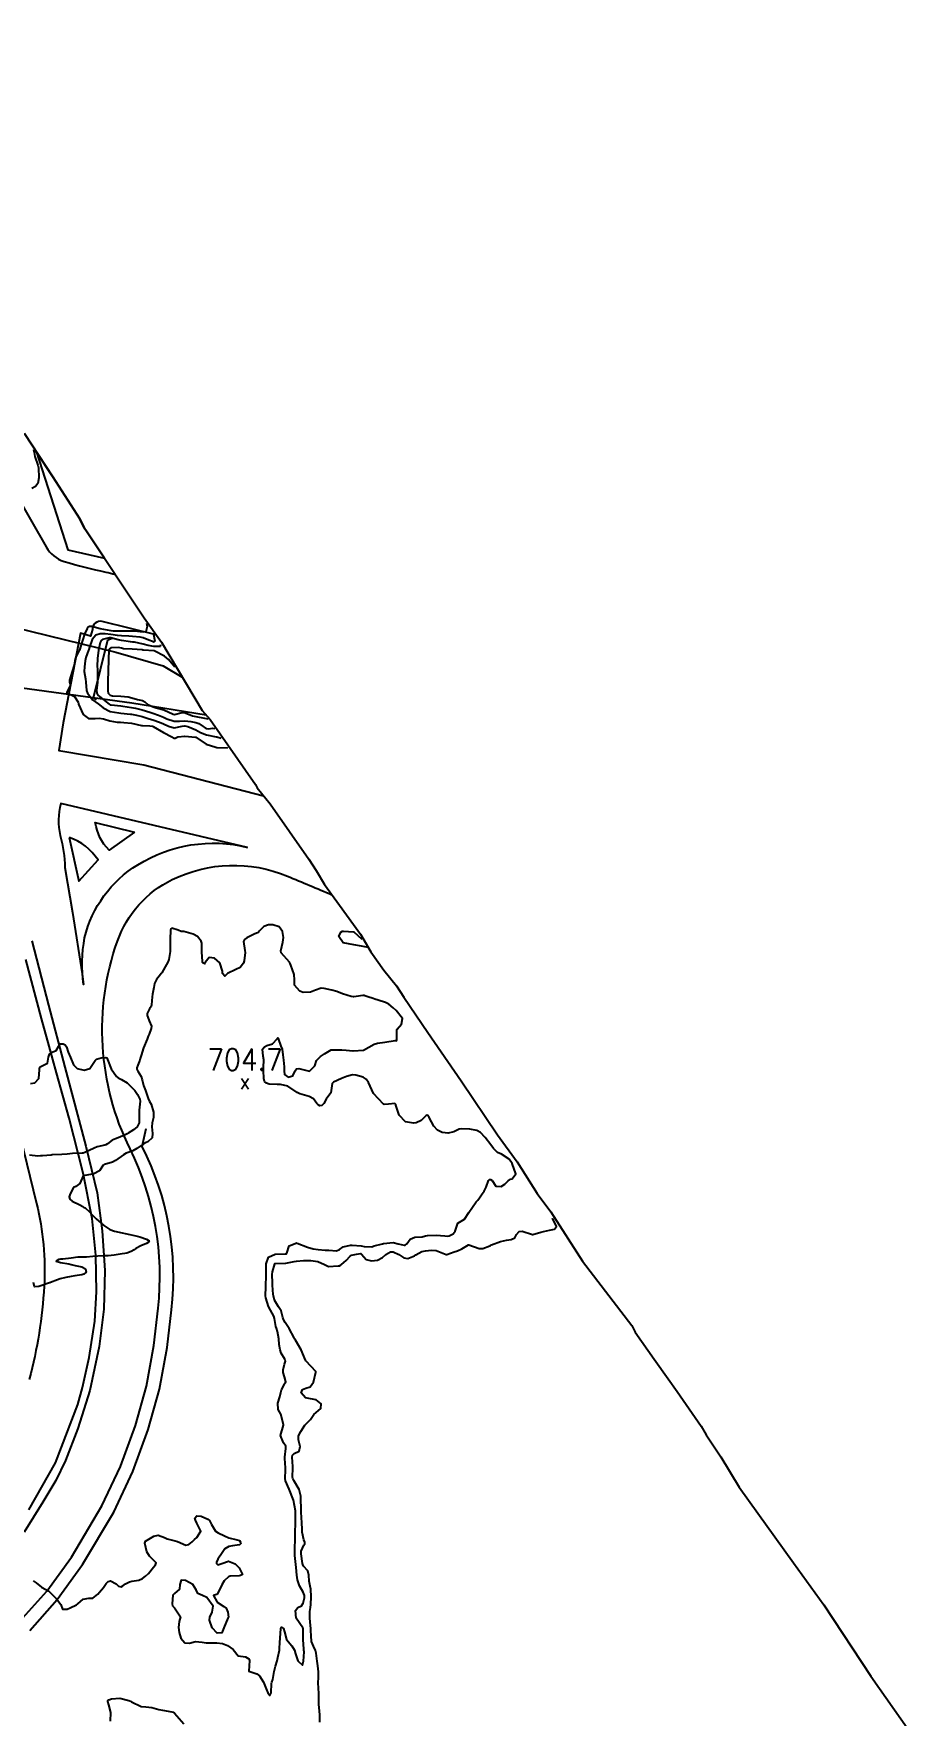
# Model space of a CAD drawing. Header units: metres. Extents: x 298520 to 308411, y 7433745 to 7450750.
# Drawn here: x 308122 to 308285.3, y 7433936.1 to 7434249.9 of the extents above; entities that cross this region are included whole.
import ezdxf
from ezdxf.enums import TextEntityAlignment as Align

# ---------------------------------------------------------------- set-up
doc = ezdxf.new("R2010")
doc.units = ezdxf.units.M
doc.header["$LTSCALE"] = 10
for name, color, linetype in [('Area', 45, 'Continuous'), ('Area Verde e Lazer', 94, 'Continuous'), ('Curvas de Nivel 1m', 11, 'Continuous'), ('Curvas de Nivel 5m', 15, 'Continuous'), ('Edificações', 30, 'Continuous'), ('Hidrografia', 140, 'Continuous'), ('Pontes e viadutos', 190, 'Continuous'), ('Pontos Cotados', 45, 'Continuous'), ('Vias Primárias', 230, 'Continuous')]:
    doc.layers.add(name, color=color, linetype=linetype)
doc.styles.add('Style-STANDARD', font='STANDARD.shx')

# ---------------------------------------------------------------- blocks, each defined once
blk = doc.blocks.new('ELVTXT_74')
at = {"layer": 'Pontos Cotados', "linetype": 'Continuous', "style": 'Style-STANDARD'}
for s, height, p in [('704.7', 4, (0, 4)), ('x', 3, (0, 0))]:
    blk.add_text(s, height=height, dxfattribs=at).set_placement(p, align=Align.MIDDLE_CENTER)

msp = doc.modelspace()

# ---------------------------------------------------------------- linework, layer by layer
at = {"layer": 'Area'}
msp.add_polyline3d([(308120.18, 7434175.4, 707.41), (308125.52, 7434167.29, 707.13), (308130.56, 7434159.4, 706.77), (308131.39, 7434157.76, 708.06), (308131.81, 7434157.14, 711.1), (308142.57, 7434140.96, 706.49), (308145.77, 7434136.42, 703.05), (308153.39, 7434123.69, 704.48), (308154.86, 7434122.03, 706.05), (308163.3, 7434109.87, 706.76), (308163.63, 7434109.26, 706.68), (308166.08, 7434106.29, 706.56), (308173.26, 7434095.96, 706.45), (308174.61, 7434093.86, 706.3), (308176.18, 7434091.24, 712.04), (308179, 7434087.41, 712.28), (308182.91, 7434081.97, 712.54), (308184.82, 7434078.72, 709.37), (308187.28, 7434075.25, 711.75), (308189.59, 7434072.38, 716.26), (308191.01, 7434070.22, 715.69), (308195.48, 7434063.65, 721.27), (308201.65, 7434054.66, 720.67), (308208.44, 7434044.58, 717.82), (308212.13, 7434039.53, 706.1), (308215.84, 7434033.61, 706.24), (308218.4, 7434030.2, 706.34), (308224.32, 7434021.03, 707.62), (308233.52, 7434009.03, 707.61), (308234.14, 7434007.75, 707.58), (308237.7, 7434002.75, 707.57), (308240.26, 7433999.06, 707.61), (308241.93, 7433996.68, 707.59), (308246.42, 7433990.24, 707.57), (308247.38, 7433988.61, 707.62), (308250.11, 7433984.53, 707.56), (308253.53, 7433978.85, 707.51), (308263.67, 7433964.74, 707.33), (308269.28, 7433956.91, 707.33), (308278.09, 7433943.63, 707.46), (308285.26, 7433933.36, 707.14)], dxfattribs=at)
at = {"layer": 'Area Verde e Lazer'}
for points in [[(308140.79, 7434101.03), (308136.02, 7434097.64, -0.15899), (308133.45, 7434102.81)], [(308128.59, 7434100.04), (308130.37, 7434091.84), (308133.97, 7434095.84, 0.159775)]]:
    msp.add_lwpolyline(points, format="xyb", close=True, dxfattribs=at)
at = {"layer": 'Curvas de Nivel 1m', "flags": 128}
for points, elevation in [([(308121.93, 7434172.36), (308122.07, 7434171.78), (308122.2, 7434171.08), (308122.75, 7434169.41), (308122.88, 7434168.93), (308122.91, 7434167.07), (308122.71, 7434166), (308122.33, 7434165.45), (308121.6, 7434165.08)], 707), ([(308142.98, 7434139.95), (308143.12, 7434139.37), (308142.86, 7434138.35), (308142.39, 7434138.32), (308140.74, 7434138.5), (308140.39, 7434138.51), (308138.76, 7434138.5), (308138.39, 7434138.49), (308136.78, 7434138.51), (308136.39, 7434138.55), (308134.39, 7434138.92), (308132.81, 7434139.35), (308132.4, 7434139.38), (308132.1, 7434139.25), (308131.92, 7434138.95), (308131.43, 7434137.91), (308131.12, 7434136.96), (308130.95, 7434136.37), (308130.48, 7434134.97), (308130.44, 7434134.87), (308130.34, 7434134.62), (308129.78, 7434133.52), (308129.65, 7434132.98), (308129.5, 7434132.17), (308129.14, 7434130.99), (308128.62, 7434129.34), (308128.64, 7434128.99), (308128.84, 7434128.41), (308128.25, 7434127.37), (308128.13, 7434127.12), (308128.15, 7434127), (308128.24, 7434126.92), (308129.55, 7434126.3), (308130.23, 7434125.24), (308130.3, 7434124.97), (308130.32, 7434124.87), (308131.17, 7434122.96), (308132.19, 7434122.22), (308133.43, 7434122.18), (308134.19, 7434122.27), (308134.98, 7434122.11), (308136.18, 7434121.74), (308137.54, 7434121.52), (308138.18, 7434121.5), (308138.78, 7434121.48), (308140.18, 7434121.33), (308142.08, 7434120.92), (308142.17, 7434120.9), (308142.23, 7434120.89), (308143.6, 7434120.81), (308144.14, 7434120.77), (308144.17, 7434120.76), (308144.26, 7434120.71), (308146.16, 7434119.58), (308147.74, 7434118.76), (308148.15, 7434118.56), (308148.35, 7434118.55), (308148.82, 7434118.75), (308150.15, 7434118.92), (308152.14, 7434118.73), (308152.15, 7434118.72), (308152.18, 7434118.71), (308154.13, 7434117.44), (308155.95, 7434116.84), (308156.13, 7434116.82), (308158.07, 7434116.7), (308158.08, 7434116.69)], 706), ([(308145.59, 7434135.94), (308145.52, 7434135.62), (308144.35, 7434135.6), (308143.33, 7434135.8), (308142.36, 7434136.06), (308140.79, 7434136.41), (308140.36, 7434136.46), (308139.99, 7434136.49), (308138.36, 7434136.72), (308137.73, 7434136.89), (308136.37, 7434137.23), (308136.02, 7434137.25), (308134.8, 7434136.92), (308134.54, 7434136.74), (308134.36, 7434136.35), (308134.02, 7434134.92), (308133.88, 7434133.36), (308133.84, 7434132.93), (308133.79, 7434132.41), (308133.85, 7434130.93), (308133.88, 7434130.52), (308133.85, 7434128.93), (308133.69, 7434127.49), (308133.71, 7434126.93), (308133.9, 7434126.58), (308134.24, 7434126.29), (308136.01, 7434124.9), (308136.22, 7434124.77), (308136.39, 7434124.73), (308138.22, 7434124.56), (308138.58, 7434124.51), (308140.21, 7434124.22), (308140.96, 7434124.1), (308142.21, 7434123.84), (308143.6, 7434123.41), (308144.2, 7434123.19), (308145.26, 7434122.79), (308146.19, 7434122.42), (308146.82, 7434122.14), (308148.18, 7434121.69), (308149.13, 7434121.7), (308150.18, 7434121.79), (308151.25, 7434121.65), (308152.18, 7434121.44), (308152.73, 7434121.26), (308153.56, 7434120.69), (308153.92, 7434120.44), (308154.17, 7434120.33), (308154.54, 7434120.3), (308155.31, 7434120.4), (308155.72, 7434120.33)], 704), ([(308148.28, 7434131.79), (308147.12, 7434133.18), (308146.33, 7434133.83), (308144.41, 7434134.8), (308144.34, 7434134.81), (308142.45, 7434134.93), (308142.34, 7434134.95), (308142.2, 7434134.98), (308140.35, 7434135.1), (308138.69, 7434135.22), (308138.35, 7434135.29), (308137.79, 7434135.44), (308136.35, 7434135.35), (308136.09, 7434135.16), (308135.99, 7434134.9), (308135.9, 7434133.32), (308135.9, 7434132.9), (308135.87, 7434131.33), (308135.86, 7434130.9), (308135.82, 7434129.36), (308135.82, 7434128.9), (308135.78, 7434127.37), (308135.88, 7434126.9), (308136.24, 7434126.58), (308136.68, 7434126.45), (308138.24, 7434126.34), (308139.59, 7434126.22), (308140.24, 7434126.07), (308141.32, 7434125.75), (308142.23, 7434125.54), (308142.68, 7434125.28), (308143.25, 7434124.81), (308144.22, 7434124.35), (308144.83, 7434124.18), (308146.21, 7434123.82), (308147.97, 7434122.99), (308148.2, 7434122.93), (308149.65, 7434123.29), (308150.2, 7434123.25), (308151.59, 7434122.72), (308152.19, 7434122.57), (308153.79, 7434122.29), (308154.19, 7434122.18), (308154.45, 7434122.16), (308154.53, 7434122.15)], 703), ([(308121.89, 7433961.43), (308122.25, 7433961.16), (308122.4, 7433961.05), (308123.45, 7433960.23), (308124.24, 7433959.79), (308124.74, 7433959.51), (308125.22, 7433959.01), (308126.22, 7433958.06), (308127.01, 7433956.99), (308127.35, 7433956.14), (308128.19, 7433956.13), (308128.78, 7433956.38), (308129.95, 7433956.95), (308130.11, 7433957.04), (308130.21, 7433957.13), (308131.17, 7433957.99), (308132.22, 7433958.15), (308133, 7433958.14), (308133.95, 7433958.9), (308134.24, 7433959.29), (308134.96, 7433960.18), (308135.48, 7433960.89), (308135.85, 7433961.29), (308136.26, 7433961.43), (308137.33, 7433960.86), (308137.81, 7433960.42), (308138.25, 7433960.27), (308138.61, 7433960.48), (308139.08, 7433960.84), (308139.85, 7433961.24), (308140.26, 7433961.31), (308141.57, 7433961.51), (308142.27, 7433961.86), (308142.81, 7433962.27), (308143.4, 7433962.79), (308144.29, 7433963.95), (308144.68, 7433964.39), (308144.79, 7433964.78), (308144.31, 7433965.24), (308143.54, 7433966.02), (308143.09, 7433966.8), (308142.7, 7433968.45), (308142.82, 7433968.8), (308144.36, 7433969.74), (308145.2, 7433969.94), (308146.36, 7433969.5), (308146.86, 7433969.26), (308148.35, 7433968.87), (308148.79, 7433968.73), (308150.34, 7433968.06), (308150.87, 7433968.18), (308151.54, 7433968.7), (308151.97, 7433969.08), (308152.36, 7433969.46), (308153.16, 7433970.68), (308152.4, 7433972.17), (308152.13, 7433972.69), (308152.03, 7433973.07), (308152.41, 7433973.53), (308153.21, 7433973.47), (308154.41, 7433972.9), (308154.73, 7433972.66), (308155.11, 7433971.93), (308155.88, 7433970.64), (308156.37, 7433970.38), (308157.55, 7433969.81), (308158.36, 7433969.42), (308159.89, 7433969.06), (308160.36, 7433968.93), (308160.54, 7433968.59), (308160.57, 7433968.36), (308160.35, 7433968.14), (308159.04, 7433967.9), (308158.34, 7433967.79), (308157.61, 7433967.34), (308157.09, 7433966.63), (308156.31, 7433965.43), (308156.04, 7433964.91), (308156.04, 7433964.64), (308156.3, 7433964.4), (308157.02, 7433964.63), (308158.31, 7433965.09), (308159.53, 7433964.6), (308160.3, 7433963.81), (308160.93, 7433962.58), (308160.5, 7433962.37), (308160.28, 7433962.35), (308158.61, 7433962.27), (308158.28, 7433962.16), (308157.49, 7433961.4), (308157.06, 7433960.63), (308156.24, 7433958.99), (308156.04, 7433958.83), (308155.49, 7433958.65), (308156.21, 7433957.4), (308157.45, 7433956.62), (308157.87, 7433956.29), (308158.19, 7433955.53), (308158.28, 7433954.61), (308158.25, 7433954.54), (308158.18, 7433954.45), (308157.42, 7433952.62), (308157.06, 7433951.71), (308156.15, 7433951.64), (308155.26, 7433952.65), (308154.78, 7433954.05), (308154.81, 7433954.65), (308155.26, 7433955.58), (308155.45, 7433956.65), (308154.23, 7433958.32), (308153.46, 7433958.67), (308152.6, 7433959.05), (308152.24, 7433959.71), (308151.63, 7433960.7), (308150.26, 7433961.49), (308149.45, 7433961.53), (308149.2, 7433960.72), (308149.13, 7433959.83), (308148.24, 7433959.06), (308147.89, 7433958.74), (308147.8, 7433957.14), (308147.88, 7433956.73), (308148.02, 7433956.55), (308148.2, 7433956.38), (308149.32, 7433954.72), (308149.08, 7433953.81), (308148.95, 7433952.72), (308149.09, 7433951.78), (308149.4, 7433950.72), (308150.12, 7433949.83), (308151.02, 7433949.8), (308152.13, 7433950.08), (308153.4, 7433949.95), (308154.12, 7433949.84), (308154.94, 7433949.84), (308156.13, 7433949.85), (308157.19, 7433949.69), (308158.12, 7433949.35), (308159.15, 7433948.6), (308160.1, 7433947.43), (308161.45, 7433947.22), (308162.09, 7433946.84), (308162.21, 7433946.57), (308162.06, 7433944.57), (308163.57, 7433944.06), (308164.05, 7433943.7), (308164.85, 7433942.53), (308165.29, 7433941.26), (308165.6, 7433940.52), (308166.01, 7433940.02), (308166.22, 7433940.52), (308166.31, 7433942.25), (308166.36, 7433942.52), (308166.55, 7433943.01), (308166.8, 7433944.51), (308167.08, 7433945.51), (308167.35, 7433946.5), (308167.47, 7433947.13), (308167.81, 7433948.49), (308167.88, 7433950.24), (308167.91, 7433950.49), (308167.93, 7433950.7), (308168.03, 7433952.49), (308168.17, 7433952.78), (308168.53, 7433952.49), (308168.76, 7433951.87), (308169.13, 7433950.48), (308170.12, 7433949.29), (308170.59, 7433948.47), (308170.78, 7433947.78), (308171.2, 7433946.46), (308172.08, 7433945.67), (308172.25, 7433946.45), (308172.38, 7433948.17), (308172.35, 7433948.45), (308172.32, 7433948.65), (308172.23, 7433950.45), (308172.22, 7433952.39), (308172.22, 7433952.45), (308172.21, 7433952.5), (308172.16, 7433952.61), (308170.92, 7433954.46), (308170.77, 7433955.89), (308171.25, 7433956.46), (308171.9, 7433956.76), (308172.21, 7433957.23), (308172.46, 7433958.22), (308172.48, 7433958.45), (308172.46, 7433958.67), (308172.24, 7433959.26), (308171.53, 7433960.46), (308171.17, 7433961.56), (308171.02, 7433962.46), (308170.88, 7433963.88), (308170.83, 7433964.46), (308170.69, 7433966.1), (308170.67, 7433966.47), (308170.68, 7433968.13), (308170.71, 7433968.47), (308170.74, 7433970.1), (308170.74, 7433970.47), (308170.8, 7433972.07), (308170.8, 7433972.47), (308170.79, 7433974.09), (308170.76, 7433974.47), (308170.44, 7433976.47), (308169.63, 7433978.48), (308168.94, 7433980.03), (308168.85, 7433980.49), (308168.9, 7433982.1), (308168.92, 7433982.49), (308168.81, 7433984.22), (308168.8, 7433984.49), (308168.99, 7433986.06), (308168.99, 7433986.49), (308168.57, 7433987.13), (308167.99, 7433988.5), (308168.53, 7433990.41), (308168.57, 7433990.49), (308168.57, 7433990.54), (308168.03, 7433992.5), (308167.53, 7433993.38), (308167.48, 7433994.51), (308167.88, 7433995.71), (308168.08, 7433996.5), (308168.18, 7433997.01), (308168.71, 7433998.07), (308168.88, 7433998.32), (308168.96, 7433998.49), (308168.72, 7433999.46), (308168.49, 7434000.25), (308168.46, 7434000.49), (308168.48, 7434000.75), (308168.75, 7434001.78), (308168.9, 7434002.35), (308168.89, 7434002.49), (308168.77, 7434002.74), (308168.12, 7434003.85), (308167.9, 7434004.5), (308167.75, 7434005.47), (308167.66, 7434006.51), (308167.42, 7434007.91), (308167.23, 7434008.51), (308167.14, 7434008.82), (308166.85, 7434010.35), (308166.82, 7434010.52), (308166.78, 7434010.6), (308165.78, 7434012.53), (308165.23, 7434014.2), (308165.2, 7434014.54), (308165.23, 7434016.23), (308165.23, 7434016.54), (308165.3, 7434018.18), (308165.31, 7434018.54), (308165.32, 7434020.19), (308165.33, 7434020.54), (308165.74, 7434021.78), (308166.99, 7434022.32), (308168.88, 7434022.38), (308168.99, 7434022.39), (308169.08, 7434022.4), (308169.19, 7434022.49), (308169.61, 7434023.88), (308171.02, 7434024.4), (308171.12, 7434024.37), (308173.01, 7434023.6), (308174.11, 7434023.33), (308175, 7434023.21), (308176.32, 7434023.09), (308177, 7434023.04), (308178.44, 7434022.94), (308179.01, 7434023.2), (308179.7, 7434023.67), (308181.02, 7434023.97), (308181.38, 7434023.98), (308183.02, 7434023.85), (308183.6, 7434023.73), (308185.01, 7434023.71), (308185.46, 7434023.85), (308187.02, 7434024.26), (308187.04, 7434024.26), (308187.22, 7434024.28), (308189.03, 7434024.46), (308189.92, 7434024.24), (308191.02, 7434023.99), (308191.23, 7434024.02), (308191.53, 7434024.22), (308192.14, 7434025.11), (308193.04, 7434025.47), (308194.41, 7434025.57), (308195.04, 7434025.72), (308195.42, 7434025.8), (308197.04, 7434025.84), (308198.61, 7434025.71), (308199.04, 7434025.65), (308199.44, 7434025.73), (308200.17, 7434026.12), (308200.55, 7434026.61), (308201.07, 7434028.11), (308202.33, 7434028.85), (308203.09, 7434030.09), (308204.49, 7434032.07), (308204.78, 7434032.4), (308205.12, 7434032.82), (308205.61, 7434033.58), (308205.94, 7434034.05), (308206.37, 7434034.83), (308206.79, 7434036.04), (308206.97, 7434036.23), (308207.17, 7434036.26), (308207.47, 7434036.04), (308208.15, 7434035.02), (308209.15, 7434034.95), (308209.81, 7434035.35), (308210.42, 7434036), (308210.86, 7434036.3), (308211.17, 7434036.38), (308211.86, 7434037.3), (308211.21, 7434039.22), (308210.64, 7434040), (308209.22, 7434040.95), (308208.47, 7434041.26), (308207.72, 7434042.03), (308207.24, 7434042.7), (308206.16, 7434044.05), (308205.27, 7434045.02), (308204.61, 7434045.4), (308203.28, 7434045.62), (308201.68, 7434045.7), (308201.28, 7434045.6), (308200.3, 7434045.1), (308199.27, 7434044.88), (308198.15, 7434045.03), (308197.28, 7434045.44), (308196.61, 7434046.17), (308195.7, 7434047.78), (308195.46, 7434048.18), (308195.31, 7434048.25), (308195.17, 7434048.18), (308194.25, 7434047.24), (308193.29, 7434046.83), (308192.77, 7434046.74), (308191.29, 7434047.01), (308190.09, 7434048.24), (308189.51, 7434050.07), (308189.48, 7434050.25), (308189.33, 7434050.43), (308188.14, 7434050.27), (308187.33, 7434050.2), (308187.19, 7434050.28), (308185.35, 7434052.3), (308184.39, 7434054.31), (308183.98, 7434054.92), (308183.39, 7434055.29), (308182.03, 7434055.71), (308181.4, 7434055.75), (308180.29, 7434055.46), (308179.39, 7434055.1), (308177.87, 7434054.39), (308177.65, 7434054.13), (308177.35, 7434052.4), (308176.52, 7434051.23), (308176.07, 7434050.41), (308175.72, 7434050.03), (308175.33, 7434050), (308175.04, 7434050.13), (308174.74, 7434050.43), (308174.16, 7434051.25), (308173.35, 7434051.74), (308171.58, 7434052.24), (308171.35, 7434052.33), (308171.12, 7434052.47), (308169.37, 7434053.67), (308167.96, 7434053.93), (308167.37, 7434053.94), (308165.89, 7434054.02), (308165.38, 7434054.17), (308165.01, 7434054.54), (308164.89, 7434055.04), (308164.79, 7434056.55), (308164.83, 7434057.13), (308164.9, 7434058.55), (308164.75, 7434059.23), (308164.63, 7434060.55), (308165.01, 7434060.99), (308165.46, 7434061.2), (308166.48, 7434061.51), (308167.4, 7434062.52), (308167.42, 7434062.57), (308167.47, 7434062.64), (308167.55, 7434062.52), (308168.07, 7434061.12), (308168.28, 7434060.51), (308168.44, 7434059.51), (308168.53, 7434058.5), (308168.69, 7434057.23), (308168.7, 7434056.5), (308168.73, 7434055.83), (308169.39, 7434055.31), (308170.3, 7434055.58), (308170.75, 7434056.48), (308171, 7434056.88), (308171.41, 7434056.93), (308173.4, 7434056.45), (308174.41, 7434057.44), (308174.72, 7434058.43), (308175.44, 7434059.17), (308176.22, 7434059.64), (308177.45, 7434060.4), (308179.45, 7434060.42), (308180.24, 7434060.36), (308181.45, 7434060.24), (308181.56, 7434060.24), (308183.45, 7434060.33), (308185.46, 7434061.48), (308186.09, 7434061.67), (308187.47, 7434061.82), (308189.38, 7434062.16), (308189.47, 7434062.16), (308189.62, 7434062.1), (308189.7, 7434062.25), (308189.68, 7434064.07), (308189.75, 7434064.25), (308190.53, 7434065.22), (308190.75, 7434066.24), (308189.55, 7434067.73), (308188.99, 7434068.26), (308188.22, 7434068.93), (308187.56, 7434069.25), (308186.18, 7434069.68), (308185.57, 7434069.86), (308185.24, 7434069.97), (308184.27, 7434070.32), (308183.73, 7434070.48), (308183.57, 7434070.52), (308183.37, 7434070.53), (308182.08, 7434070.34), (308181.64, 7434070.28), (308181.57, 7434070.29), (308181.15, 7434070.35), (308179.58, 7434070.85), (308178.51, 7434071.31), (308177.58, 7434071.56), (308176.14, 7434071.86), (308175.59, 7434071.9), (308174.49, 7434071.53), (308173.58, 7434071.15), (308172.2, 7434071.09), (308171.58, 7434071.35), (308170.61, 7434072.48), (308170.59, 7434073.5), (308170.54, 7434074.48), (308169.92, 7434076.2), (308169.8, 7434076.49), (308169.65, 7434076.74), (308168.09, 7434078.51), (308168.05, 7434078.89), (308168.45, 7434080.51), (308168.55, 7434081.35), (308168.35, 7434082.51), (308167.73, 7434083.36), (308166.54, 7434083.72), (308165.73, 7434083.7), (308164.88, 7434083.39), (308164.02, 7434082.56), (308163.9, 7434082.37), (308163.71, 7434082.25), (308163.19, 7434082.05), (308161.7, 7434081.27), (308161.29, 7434081), (308161.12, 7434080.6), (308161.36, 7434078.91), (308161.4, 7434078.59), (308161.24, 7434077), (308161.1, 7434076.6), (308160.49, 7434075.74), (308159.63, 7434075.38), (308158.12, 7434074.63), (308157.88, 7434074.38), (308157.62, 7434074.15), (308157.2, 7434074.64), (308157.18, 7434075.09), (308156.65, 7434076.65), (308155.66, 7434077.5), (308154.68, 7434077.65), (308153.94, 7434076.68), (308153.87, 7434076.45), (308153.64, 7434076.56), (308153.56, 7434076.6), (308153.46, 7434076.68), (308153.46, 7434076.87), (308153.34, 7434078.68), (308153.31, 7434080.31), (308153.22, 7434080.69), (308152.54, 7434081.54), (308151.71, 7434081.96), (308149.94, 7434082.5), (308149.71, 7434082.51), (308149.47, 7434082.5), (308148.89, 7434082.74), (308147.72, 7434083.08), (308147.53, 7434082.95), (308147.49, 7434082.76), (308147.41, 7434081.04), (308147.42, 7434080.76), (308147.41, 7434079.03), (308147.39, 7434078.76), (308147.19, 7434077.23), (308147.01, 7434076.77), (308146.48, 7434075.92), (308145.83, 7434074.78), (308145.75, 7434074.64), (308145.62, 7434074.48), (308144.85, 7434073.55), (308144.49, 7434072.79), (308144.34, 7434072.04), (308144.12, 7434070.79), (308144.07, 7434070.3), (308143.95, 7434068.8), (308143.85, 7434068.5), (308143.54, 7434068.04), (308143.11, 7434067.22), (308143.14, 7434066.81), (308143.23, 7434066.51), (308143.51, 7434065.82), (308143.94, 7434064.8), (308143.9, 7434064.39), (308143.48, 7434063.36), (308143.32, 7434062.96), (308143.26, 7434062.8), (308143.1, 7434062.43), (308142.44, 7434060.82), (308141.99, 7434059.37), (308141.85, 7434058.82), (308141.75, 7434058.5), (308141.41, 7434057.57), (308141.21, 7434057.03), (308141.2, 7434056.83), (308141.4, 7434056.45), (308142.02, 7434055.45), (308142.19, 7434054.82), (308142.43, 7434053.76), (308142.82, 7434052.81), (308142.97, 7434052.43), (308143.34, 7434051.37), (308143.59, 7434050.8), (308143.86, 7434050.26), (308144.33, 7434048.79), (308144.28, 7434047.81), (308144.06, 7434046.79), (308143.98, 7434046.08), (308144.11, 7434044.79), (308144.06, 7434043.98), (308143.24, 7434043.27), (308142.92, 7434043.12), (308142.38, 7434042.81), (308141.22, 7434042.04), (308140.45, 7434041.61), (308139.22, 7434041.12), (308138.7, 7434040.86), (308137.2, 7434039.76), (308136.63, 7434039.46), (308135.19, 7434039.06), (308135.08, 7434039.02), (308134.95, 7434038.9), (308134.24, 7434037.84), (308133.17, 7434037.31), (308132.85, 7434037.24), (308131.16, 7434036.95), (308130.59, 7434035.51), (308129.81, 7434034.96), (308129.36, 7434034.74), (308129.13, 7434034.33), (308128.7, 7434033.4), (308128.59, 7434032.98), (308128.69, 7434032.56), (308129.11, 7434032.21), (308130.57, 7434031.49), (308131.1, 7434031.18), (308131.25, 7434031.1), (308131.54, 7434030.94), (308132.38, 7434030.22), (308133.08, 7434029.46), (308133.62, 7434028.91), (308135.05, 7434027.65), (308136.18, 7434026.89), (308137.04, 7434026.61), (308138.48, 7434026.3), (308139.04, 7434026.18), (308139.9, 7434025.98), (308141.03, 7434025.72), (308141.75, 7434025.54), (308143.03, 7434025.14), (308143.51, 7434024.8), (308143.33, 7434024.48), (308143.02, 7434024.33), (308141.94, 7434023.89), (308141, 7434023.37), (308140.68, 7434023.15), (308140.17, 7434022.84), (308139.33, 7434022.5), (308138.99, 7434022.43), (308138.48, 7434022.35), (308136.99, 7434022.11), (308135.86, 7434022.02), (308134.98, 7434021.99), (308133.94, 7434021.95), (308132.98, 7434021.88), (308131.81, 7434021.77), (308130.98, 7434021.76), (308130.2, 7434021.74), (308128.98, 7434021.6), (308127.38, 7434021.4), (308126.98, 7434021.38), (308126.64, 7434021.34), (308126.15, 7434021.01), (308126.97, 7434020.74), (308128.49, 7434020.5), (308128.97, 7434020.4), (308129.72, 7434020.21), (308130.96, 7434019.94), (308131.63, 7434019.61), (308131.76, 7434018.94), (308131.31, 7434018.58), (308130.95, 7434018.49), (308129.64, 7434018.27), (308128.94, 7434018.15), (308127.95, 7434017.98), (308126.93, 7434017.73), (308126.38, 7434017.56), (308125.12, 7434017.02), (308124.98, 7434016.96), (308124.92, 7434016.94), (308123.5, 7434016.45), (308122.92, 7434016.27), (308122.12, 7434016.25), (308121.91, 7434017.06)], 706), ([(308184.25, 7434079.55), (308184.21, 7434079.53), (308184.07, 7434079.53), (308183.69, 7434079.6), (308183.1, 7434079.74), (308181.69, 7434079.99), (308179.69, 7434080.37), (308178.87, 7434081.55), (308179.21, 7434082.38), (308179.52, 7434082.57), (308179.72, 7434082.57), (308181.63, 7434082.43), (308181.67, 7434082.42), (308183.16, 7434081.04)], 707), ([(308121.37, 7434054.15), (308122.16, 7434054.27), (308122.95, 7434055.05), (308123.03, 7434056.68), (308123.06, 7434057.05), (308123.18, 7434057.27), (308123.41, 7434057.39), (308124.53, 7434057.92), (308124.73, 7434059.03), (308124.89, 7434059.58), (308125.44, 7434059.99), (308126.14, 7434060.32), (308126.57, 7434061.01), (308126.93, 7434061.53), (308127.46, 7434061.52), (308127.82, 7434061.36), (308128.08, 7434060.99), (308128.42, 7434059.96), (308128.82, 7434058.98), (308129.41, 7434057.64), (308130.06, 7434056.96), (308131.4, 7434056.63), (308132.42, 7434056.93), (308132.83, 7434057.51), (308133.43, 7434058.44), (308133.7, 7434058.65), (308134.57, 7434058.91), (308135.37, 7434058.97), (308135.43, 7434058.96), (308135.62, 7434058.9), (308135.7, 7434058.63), (308136.42, 7434056.89), (308137.39, 7434055.47), (308137.7, 7434055.19), (308138.31, 7434054.87), (308139.37, 7434054.24), (308140.84, 7434052.84), (308141.35, 7434052.11), (308141.73, 7434051.22), (308141.79, 7434050.82), (308141.64, 7434049.15), (308141.63, 7434048.83), (308141.66, 7434048.47), (308141.61, 7434046.83), (308141.28, 7434046.05), (308140.6, 7434045.51), (308139.56, 7434044.85), (308139.38, 7434044.73), (308139.26, 7434044.68), (308138.01, 7434044.11), (308137.25, 7434043.82), (308136.58, 7434043.55), (308135.73, 7434042.89), (308135.44, 7434042.69), (308135.23, 7434042.62), (308133.82, 7434042.32), (308133.22, 7434042.08), (308131.52, 7434041.25), (308131.22, 7434041.17), (308131.01, 7434041.16), (308129.21, 7434041.07), (308128.21, 7434040.99), (308127.21, 7434040.91), (308125.42, 7434040.81), (308125.21, 7434040.8), (308123.6, 7434040.65), (308123.21, 7434040.62), (308122.75, 7434040.59), (308121.21, 7434040.75)], 707), ([(308175.33, 7433935.03), (308175.32, 7433936.41), (308175.25, 7433937.13), (308175.14, 7433938.41), (308175.14, 7433939.27), (308175.14, 7433940.41), (308175.05, 7433941.39), (308175, 7433942.41), (308175.06, 7433943.4), (308175.06, 7433944.41), (308174.95, 7433945.54), (308174.84, 7433946.41), (308174.63, 7433947.89), (308174.5, 7433948.42), (308174.12, 7433949.24), (308173.79, 7433950.09), (308173.74, 7433950.43), (308173.72, 7433950.85), (308173.62, 7433952.43), (308173.51, 7433953.76), (308173.44, 7433954.43), (308173.46, 7433955.7), (308173.58, 7433956.43), (308173.65, 7433956.99), (308173.71, 7433958.43), (308173.66, 7433959.84), (308173.55, 7433960.43), (308173.35, 7433961.35), (308173.27, 7433962.44), (308173.09, 7433963.24), (308172.3, 7433964.14), (308172.15, 7433964.45), (308172.1, 7433964.65), (308171.84, 7433966.45), (308171.86, 7433966.92), (308172.35, 7433968.08), (308172.5, 7433968.3), (308172.55, 7433968.45), (308172.52, 7433968.61), (308172.36, 7433969.04), (308172.05, 7433970.45), (308172.02, 7433970.81), (308171.94, 7433972.45), (308171.92, 7433972.94), (308171.87, 7433974.46), (308171.84, 7433975.04), (308171.78, 7433976.46), (308171.75, 7433977.16), (308171.46, 7433978.46), (308170.49, 7433980.11), (308170.29, 7433980.47), (308170.25, 7433980.72), (308170.31, 7433982.47), (308170.29, 7433982.7), (308170.14, 7433984.47), (308170.2, 7433984.82), (308170.55, 7433985.12), (308171.44, 7433985.58), (308171.64, 7433986.46), (308171.32, 7433987.72), (308171.32, 7433988.46), (308171.8, 7433989.26), (308172.55, 7433990.45), (308172.58, 7433990.48), (308172.61, 7433990.51), (308173.56, 7433991.51), (308174.21, 7433992.43), (308174.65, 7433992.81), (308175.53, 7433993.54), (308175.56, 7433994.41), (308174.67, 7433995.15), (308173.57, 7433995.33), (308172.67, 7433995.54), (308171.84, 7433996.46), (308172.08, 7433997.07), (308172.7, 7433997.31), (308173.54, 7433997.6), (308174.13, 7433998.43), (308174.6, 7434000.29), (308174.57, 7434000.42), (308172.76, 7434002.34), (308172.69, 7434002.45), (308172.64, 7434002.58), (308171.86, 7434004.46), (308170.8, 7434006.25), (308170.67, 7434006.47), (308170.56, 7434006.72), (308169.58, 7434008.48), (308168.84, 7434009.59), (308168.52, 7434010.16), (308168.43, 7434010.5), (308168.1, 7434011.73), (308167.61, 7434012.51), (308166.89, 7434013.71), (308166.67, 7434014.52), (308166.63, 7434014.8), (308166.5, 7434016.52), (308166.48, 7434016.97), (308166.45, 7434018.52), (308166.49, 7434018.99), (308166.92, 7434020.52), (308166.94, 7434020.56), (308166.97, 7434020.57), (308167.03, 7434020.57), (308168.97, 7434020.66), (308170.53, 7434020.92), (308170.98, 7434021.02), (308172.29, 7434021.15), (308172.98, 7434021.12), (308173.65, 7434021.11), (308174.98, 7434020.97), (308176.19, 7434020.41), (308176.97, 7434020.02), (308178.73, 7434020.13), (308178.97, 7434020.16), (308179.13, 7434020.21), (308179.34, 7434020.37), (308180.23, 7434021.11), (308180.99, 7434021.94), (308181.22, 7434022.12), (308182.15, 7434022.34), (308182.89, 7434022.43), (308182.99, 7434022.42), (308183.11, 7434022.33), (308183.99, 7434021.33), (308184.98, 7434021.08), (308186.05, 7434021.22), (308186.99, 7434021.72), (308187.65, 7434022.27), (308188.5, 7434022.76), (308189, 7434022.75), (308190.03, 7434022.24), (308190.99, 7434021.63), (308191.71, 7434021.5), (308192.99, 7434022.03), (308193.25, 7434022.21), (308194.37, 7434022.82), (308195, 7434022.94), (308196.15, 7434023.03), (308197.01, 7434023.01), (308198.88, 7434022.25), (308198.99, 7434022.24), (308200.38, 7434022.74), (308201.01, 7434022.96), (308201.83, 7434023.29), (308203.02, 7434024.03), (308203.08, 7434024.03), (308205.01, 7434023.39), (308205.69, 7434023.37), (308207.02, 7434023.84), (308207.14, 7434023.92), (308207.31, 7434024.04), (308209.03, 7434024.69), (308210.13, 7434024.9), (308211.03, 7434025.06), (308211.66, 7434025.36), (308212.02, 7434025.98), (308212.47, 7434026.56), (308213.05, 7434026.62), (308215.01, 7434025.98), (308215.04, 7434025.97), (308216.56, 7434026.42), (308217.05, 7434026.52), (308218.18, 7434026.77), (308219.06, 7434026.98), (308219.46, 7434027.49), (308218.74, 7434029.02)], 707), ([(308136.28, 7433935.21), (308136.35, 7433936.87), (308135.98, 7433938.29), (308135.77, 7433938.88), (308135.8, 7433939.08), (308136, 7433939.2), (308136.49, 7433939.37), (308138, 7433939.53), (308139.72, 7433939.1), (308139.99, 7433938.96), (308140.19, 7433938.83), (308141.98, 7433937.95), (308142.87, 7433937.91), (308143.98, 7433937.78), (308145.33, 7433937.41), (308145.97, 7433937.27), (308147.73, 7433936.97), (308147.97, 7433936.89), (308148.22, 7433936.73), (308149.94, 7433934.71)], 707)]:
    msp.add_lwpolyline(points, dxfattribs=dict(at, elevation=elevation))
at = {"layer": 'Curvas de Nivel 5m', "elevation": 705, "flags": 128}
msp.add_lwpolyline([(308144.28, 7434137.95), (308144.56, 7434136.6), (308144.36, 7434136.46), (308144.09, 7434136.53), (308143.42, 7434136.81), (308142.37, 7434137.25), (308141.84, 7434137.37), (308140.37, 7434137.51), (308139.68, 7434137.55), (308138.37, 7434137.6), (308137.59, 7434137.67), (308136.38, 7434137.89), (308135.29, 7434138), (308134.38, 7434137.96), (308133.56, 7434137.74), (308132.89, 7434136.94), (308132.35, 7434135.48), (308132.22, 7434135.08), (308132.17, 7434134.95), (308131.71, 7434133.57), (308131.57, 7434132.96), (308131.43, 7434131.83), (308131.38, 7434130.96), (308131.61, 7434129.62), (308131.71, 7434128.96), (308131.81, 7434127.39), (308132.03, 7434126.95), (308132.24, 7434126.6), (308132.96, 7434125.67), (308133.96, 7434124.92), (308134.22, 7434124.75), (308134.94, 7434124.18), (308136.2, 7434123.48), (308137.85, 7434123.23), (308138.2, 7434123.21), (308140.02, 7434123.02), (308140.2, 7434123), (308141.16, 7434122.84), (308142.19, 7434122.56), (308143.49, 7434122.12), (308144.18, 7434121.92), (308145.45, 7434121.52), (308146.18, 7434121.22), (308147.11, 7434120.77), (308148.17, 7434120.47), (308149.68, 7434120.74), (308150.17, 7434120.81), (308150.68, 7434120.72), (308152.17, 7434120.08), (308153.07, 7434119.61), (308154.16, 7434119.17), (308156.02, 7434118.79), (308156.1, 7434118.78), (308156.9, 7434118.51)], dxfattribs=at)
at = {"layer": 'Edificações', "elevation": 707.29}
msp.add_lwpolyline([(308122.51, 7434171.85), (308128.35, 7434153.66), (308135.18, 7434152.07), (308131.81, 7434157.14), (308131.39, 7434157.76), (308130.56, 7434159.4), (308125.52, 7434167.29)], close=True, dxfattribs=at)
at = {"layer": 'Hidrografia'}
for points in [[(307922.73, 7434249.9), (307931.14, 7434241.51), (307946.15, 7434228.3), (307961.34, 7434216.28), (307977.94, 7434204.36), (307994.99, 7434192.84), (308011.63, 7434181.39), (308029.02, 7434171), (308039.24, 7434164.84), (308043.25, 7434161.12), (308049, 7434155.72), (308051.89, 7434152.6), (308058.03, 7434149.05), (308065.71, 7434146.24), (308091.56, 7434143.23), (308108.55, 7434141.59), (308137.3, 7434134.59), (308146.08, 7434132.03), (308149.67, 7434129.9)], [(308113.84, 7434128.74), (308140.28, 7434125.12), (308154.12, 7434122.86)]]:
    msp.add_lwpolyline(points, dxfattribs=at)
at = {"layer": 'Pontes e viadutos'}
msp.add_lwpolyline([(308133.65, 7434125.71), (308133.14, 7434126.08), (308135.78, 7434136.89), (308136.62, 7434137.19)], dxfattribs=at)
msp.add_lwpolyline([(308121.22, 7433952.12), (308126.36, 7433957.9), (308131.09, 7433964.46), (308136.91, 7433974.21), (308140.47, 7433981.76), (308143.34, 7433989.62), (308145.44, 7433997.17), (308146.87, 7434004.94), (308147.65, 7434011.94, 0.149281), (308142.18, 7434042.37), (308142.92, 7434045.75)], format="xyb", dxfattribs=at)
at = {"layer": 'Vias Primárias'}
for points, elevation in [([(308103.06, 7434199.84), (308102.44, 7434197.79, 0.185672), (308102.82, 7434192.61), (308107.74, 7434183.83), (308113.14, 7434173.91), (308118.69, 7434163.97), (308124.28, 7434154.2, 0.189624), (308127.63, 7434151.5, 0.024951), (308135.43, 7434149.5, -0.022969), (308137.19, 7434149.05, 0.359212)], 708.29), ([(308144.78, 7434137.83), (308134.71, 7434140.29, 0.50133), (308132.92, 7434138.82), (308132.56, 7434137.57), (308130.71, 7434138.11), (308127.49, 7434121.4), (308126.63, 7434116.21), (308142.5, 7434113.59), (308164.85, 7434107.77)], 704.11)]:
    msp.add_lwpolyline(points, format="xyb", dxfattribs=dict(at, elevation=elevation))
msp.add_lwpolyline([(308161.86, 7434098.17), (308127.01, 7434106.35, 0.1216), (308126.93, 7434100.4, -0.058029), (308127.8, 7434094.39), (308129.2, 7434086.03), (308131.03, 7434074.57), (308131.23, 7434072.62, -0.076109), (308131.46, 7434081.31, -0.198412), (308141.39, 7434094.94, -0.201711)], format="xyb", close=True, dxfattribs=at)
for points in [[(308119.41, 7433953.87), (308124.4, 7433959.47), (308128.99, 7433965.84), (308134.69, 7433975.39), (308138.15, 7433982.72), (308140.95, 7433990.39), (308143, 7433997.73), (308144.39, 7434005.3), (308145.16, 7434012.22, 0.143613), (308139.93, 7434041.98, -0.202163), (308137.59, 7434080.7, -0.196805), (308147.8, 7434092.17, -0.215882), (308169.28, 7434092.81, -0.000463), (308177.59, 7434089.33)], [(308119.43, 7434044.28), (308122.49, 7434031.75, -0.073961), (308123.91, 7434016.33, -0.050703), (308121.15, 7433998.97, -0.06925)]]:
    msp.add_lwpolyline(points, format="xyb", dxfattribs=at)
for points in [[(308121.59, 7434080.75), (308124.71, 7434068.76), (308127.77, 7434057.16), (308131.66, 7434042.48), (308133.83, 7434033.77), (308134.71, 7434026.64), (308135.25, 7434019.26), (308135.07, 7434012.03), (308134.19, 7434005.1), (308132.44, 7433996.9), (308130.21, 7433989.79), (308127.89, 7433983.82), (308126.12, 7433980.12), (308123.68, 7433976.06), (308120.18, 7433970.45)], [(308121.08, 7433974.66), (308126.01, 7433983.39), (308130.22, 7433994.26), (308131.05, 7433997.46), (308132.28, 7434003.05), (308133.39, 7434009.84), (308133.68, 7434015.31), (308133.54, 7434022.11), (308132.88, 7434028.99), (308131.19, 7434037.41), (308128.55, 7434047.7), (308126.2, 7434056.15), (308124.83, 7434061.07), (308123.4, 7434066.26), (308120.48, 7434077.29)]]:
    msp.add_lwpolyline(points, dxfattribs=at)

# ---------------------------------------------------------------- block references
at = {"layer": 'Pontos Cotados', "linetype": 'Continuous'}
msp.add_blockref('ELVTXT_74', (308161.38, 7434054.59, 704.69), dxfattribs=at)

doc.saveas('drawing.dxf')
